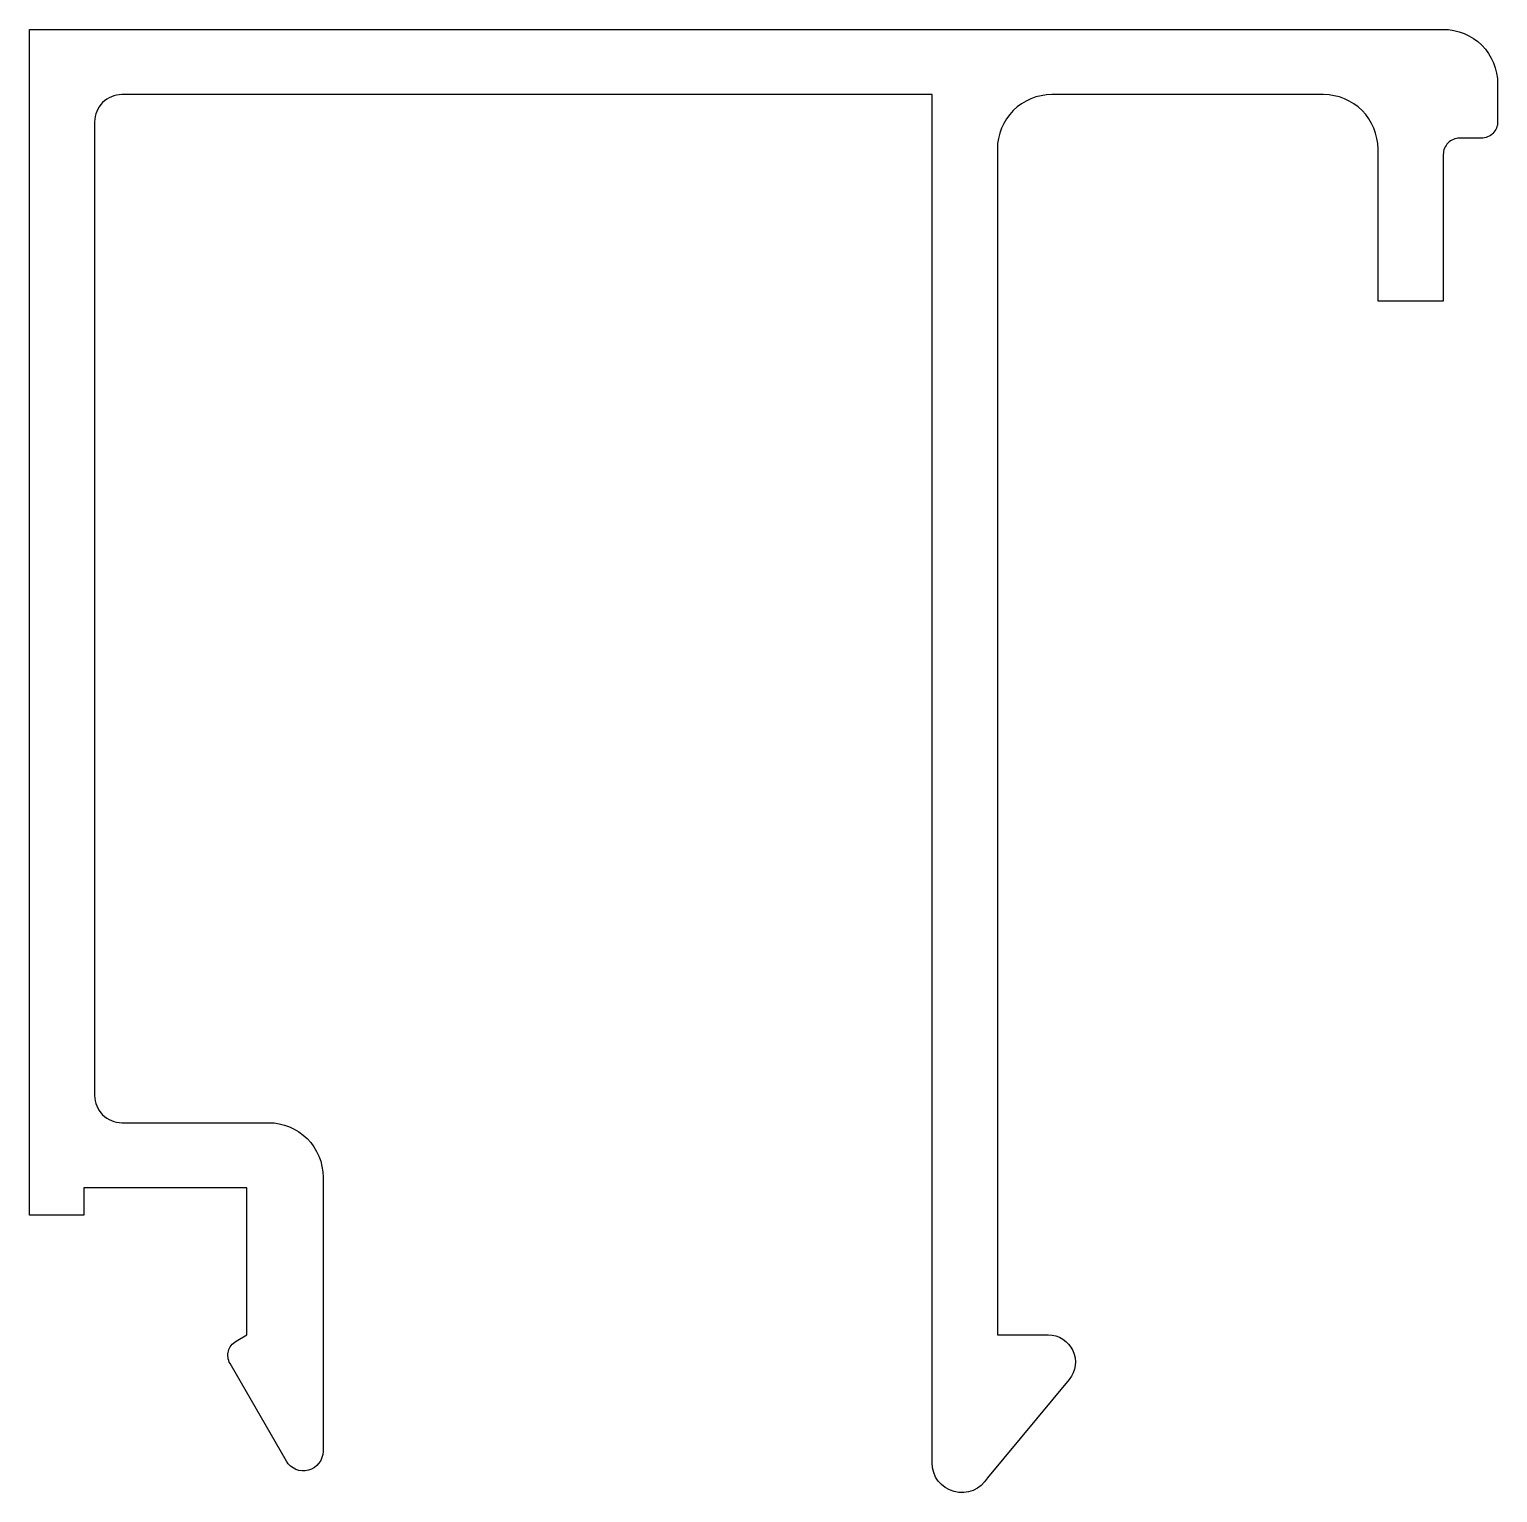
# Model space of a CAD drawing. Extents: x 888.7 to 915.7, y -14.5 to 12.4.
import ezdxf

# ---------------------------------------------------------------- set-up
doc = ezdxf.new("R2010")
doc.units = 0
doc.header["$LTSCALE"] = 15
doc.layers.add('NEW_PROFILES', color=5, linetype='CONTINUOUS')

msp = doc.modelspace()

# ---------------------------------------------------------------- linework, layer by layer
at = {"layer": 'NEW_PROFILES', "color": 0, "ltscale": 5}
msp.add_lwpolyline([(907.817, -12.431), (906.316, -14.239, -0.767327), (905.298, -13.966), (905.298, 11.189), (890.398, 11.189, 0.414214), (889.898, 10.689), (889.898, -7.211, 0.414214), (890.398, -7.711), (893.098, -7.711, -0.414214), (894.098, -8.711), (894.098, -13.75, -0.767327), (893.424, -13.931), (892.388, -12.137, -0.414214), (892.498, -11.727), (892.698, -11.611), (892.698, -8.911), (889.698, -8.911), (889.698, -9.411), (888.698, -9.411), (888.698, 12.389), (914.698, 12.389, -0.414214), (915.698, 11.389), (915.698, 10.689, -0.414214), (915.398, 10.389), (914.998, 10.389, 0.414214), (914.698, 10.089), (914.698, 7.389), (913.498, 7.389), (913.498, 10.189, 0.414214), (912.498, 11.189), (907.498, 11.189, 0.414214), (906.498, 10.189), (906.498, -11.611), (907.432, -11.611, -0.635236)], format="xyb", close=True, dxfattribs=at)

doc.saveas('drawing.dxf')
